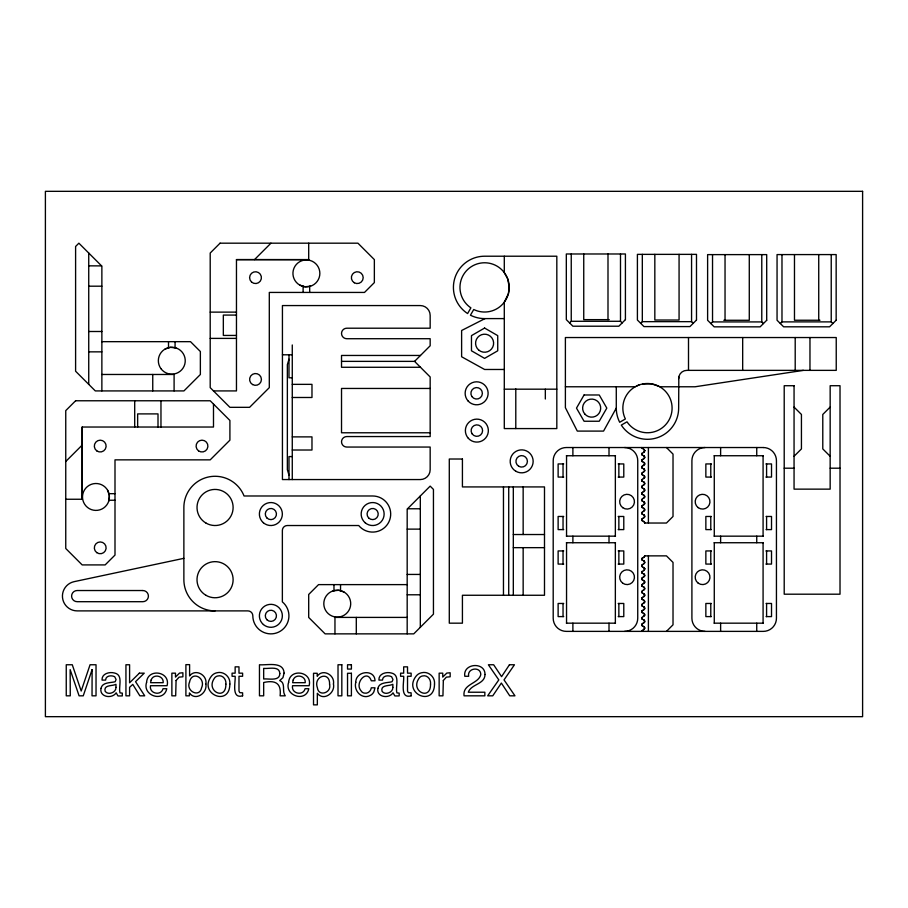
<?xml version="1.0" encoding="UTF-8"?>
<svg xmlns="http://www.w3.org/2000/svg" width="908" height="908" viewBox="0 0 908 908"><rect width="100%" height="100%" fill="white"/><g stroke="black" fill="none" stroke-linecap="round" stroke-linejoin="round"><path stroke-width="1.36" d="M65.751 499.252L82.197 499.252L82.197 427.032L213.493 427.032L213.493 404.049M641.831 447.531L644.759 450.481L644.271 452.082L641.922 453.387A1.6 1.135 -90 0 0 641.922 454.794L644.271 456.111L644.793 457.36L641.922 459.981A1.544 1.09 -90 0 0 641.922 461.332L644.385 462.796L644.793 463.954L641.922 466.519A1.6 1.135 -90 0 0 641.922 467.926L644.271 469.243L644.793 470.492L641.922 473.113A1.544 1.09 -90 0 0 641.922 474.464L644.385 475.928L644.793 477.086L641.922 479.651A1.6 1.135 -90 0 0 641.922 481.058L644.271 482.375L644.793 483.624L641.922 486.245A1.544 1.09 -90 0 0 641.922 487.596L644.385 489.06L644.793 490.218L641.922 492.783A1.6 1.135 -90 0 0 641.922 494.19L644.271 495.507L644.793 496.755L641.922 499.377A1.544 1.09 -90 0 0 641.922 500.728L644.385 502.192L644.793 503.35L641.922 505.915A1.6 1.135 -90 0 0 641.922 507.322L644.271 508.639L644.793 509.887L641.922 512.509A1.544 1.09 -90 0 0 641.922 513.86L644.385 515.324L644.793 516.482L641.922 519.047A1.6 1.135 -90 0 0 641.922 520.454L644.271 521.771L644.793 523.031L666.461 523.031L673.021 516.47L673.021 454.091L666.461 447.531M644.385 462.796L644.703 464.487L643.647 465.622M644.385 475.928L644.703 477.619L643.647 478.754M644.385 489.06L644.703 490.751L643.647 491.886M644.385 502.192L644.703 503.883L643.647 505.018M644.385 515.324L644.703 517.015L643.647 518.15M666.461 631.378L673.021 624.806L673.021 562.427L666.461 555.866L644.793 555.866L644.271 557.137L641.922 558.443A1.6 1.135 -90 0 0 641.922 559.85L644.271 561.167L644.759 562.756L641.922 565.037A1.544 1.09 -90 0 0 641.922 566.388L644.759 568.669L644.271 570.269L641.922 571.575A1.6 1.135 -90 0 0 641.922 572.982L644.271 574.299L644.793 575.547L641.922 578.169A1.544 1.09 -90 0 0 641.922 579.52L644.385 580.984L644.793 582.141L641.922 584.707A1.6 1.135 -90 0 0 641.922 586.114L644.271 587.431L644.793 588.679L641.922 591.301A1.544 1.09 -90 0 0 641.922 592.652L644.385 594.116L644.793 595.273L641.922 597.839A1.6 1.135 -90 0 0 641.922 599.246L644.271 600.563L644.793 601.811L641.922 604.433A1.544 1.09 -90 0 0 641.922 605.784L644.385 607.248L644.793 608.405L641.922 610.97A1.6 1.135 -90 0 0 641.922 612.378L644.271 613.695L644.793 614.943L641.922 617.565A1.544 1.09 -90 0 0 641.922 618.915L644.385 620.38L644.793 621.537L641.922 624.102A1.6 1.135 -90 0 0 641.922 625.51L644.271 626.826L644.793 628.075L641.831 631.378M644.385 580.984L644.703 582.675L643.647 583.81M644.385 594.116L644.703 595.807L643.647 596.942M644.385 607.248L644.703 608.939L643.647 610.074M644.385 620.38L644.703 622.071L643.647 623.206M616.282 386.774L616.282 408.112A31.19 31.19 0 0 0 619.676 422.265L625.374 418.974A24.618 24.618 0 0 1 648.017 383.505A24.618 24.618 0 0 1 669.06 419.95A24.618 24.618 0 0 1 627.008 421.823L621.31 425.114A31.19 31.19 0 0 0 678.651 408.112L678.821 376.934M108.756 501.114A13.461 13.461 0 0 0 93.161 483.794A13.461 13.461 0 0 0 85.954 505.96A13.461 13.461 0 0 0 108.756 501.114L109.346 495.552L107.609 490.229M641.831 631.071L642.342 630.311M644.793 555.866L643.647 557.546M644.759 450.481L643.647 452.49M644.759 568.669L643.647 570.678M288.994 359.205L287.359 364.653L287.359 469.708L288.994 475.156M616.282 408.112L603.559 431.096L577.295 431.096L565.389 407.692L565.389 337.538L836.234 337.538L836.234 370.362L686.857 370.362A8.206 8.206 0 0 0 678.651 378.568M213.493 390.917L236.466 390.917L236.466 259.597L254.524 259.597L270.936 243.185M65.751 461.502L82.174 445.09M414.57 361.373L430.165 345.778L430.165 338.718L346.777 338.718A5.255 5.255 0 0 1 341.522 333.463A5.255 5.255 0 0 1 346.777 328.208L430.165 328.208L430.165 315.405A9.852 9.852 0 0 0 420.313 305.565L282.433 305.565L282.433 479.56L420.313 479.56A9.852 9.852 0 0 0 430.165 469.708L430.165 447.054L346.777 447.054A5.255 5.255 0 0 1 341.522 441.799A5.255 5.255 0 0 1 346.777 436.555L430.165 436.555L430.165 376.968L414.57 361.373L341.522 361.373M569.6 322.919L571.245 321.284L571.245 253.979M640.685 323.305L642.319 321.659L642.319 254.365M710.896 323.566L712.53 321.92L712.53 254.615M780.335 323.52L781.981 321.886L781.981 254.581M830.162 407.09L822.784 414.457L822.784 448.915L830.162 456.27M794.057 456.27L801.435 448.915L801.435 414.457L794.057 407.09M643.681 564.095L644.793 562.415L644.271 561.167M642.342 459.596L641.979 459.902A1.85 1.85 0 0 0 641.979 461.423L642.342 461.718M642.342 485.859L641.979 486.166A1.85 1.85 0 0 0 641.979 487.687L642.342 487.982M642.342 512.123L641.979 512.43A1.85 1.85 0 0 0 641.979 513.951L642.342 514.246M642.342 577.783L641.979 578.09A1.85 1.85 0 0 0 641.979 579.61L642.342 579.906M642.342 604.047L641.979 604.353A1.85 1.85 0 0 0 641.979 605.874L642.342 606.169M642.353 466.133L641.979 466.44A1.918 1.918 0 0 0 641.979 468.017L642.353 468.312M642.353 492.397L641.979 492.704A1.918 1.918 0 0 0 641.979 494.281L642.353 494.576M642.353 518.661L641.979 518.967A1.918 1.918 0 0 0 641.979 520.545L642.353 520.84M642.353 558.057L641.979 558.363A1.918 1.918 0 0 0 641.979 559.941L642.353 560.236M642.353 584.321L641.979 584.627A1.918 1.918 0 0 0 641.979 586.205L642.353 586.5M642.353 610.585L641.979 610.891A1.918 1.918 0 0 0 641.979 612.469L642.353 612.764M643.681 459.039L644.759 457.7L644.271 456.111M643.681 472.171L644.759 470.832L644.271 469.243M643.681 485.303L644.759 483.964L644.271 482.375M643.681 498.435L644.759 497.096L644.271 495.507M643.681 511.567L644.759 510.228L644.271 508.639M643.681 577.227L644.759 575.888L644.271 574.299M643.681 590.359L644.759 589.02L644.271 587.431M643.681 603.491L644.759 602.152L644.271 600.563M643.681 616.623L644.759 615.284L644.271 613.695M643.681 629.755L644.759 628.415L644.271 626.826M485.031 318.594L461.616 330.501L461.616 356.765L484.6 369.477L504.292 369.477M636.519 386.059L638.971 385.003M165.063 349.058L170.386 347.333L175.959 347.912M183.87 558.329L74.104 581.665A14.778 14.778 0 0 0 77.18 610.891L247.895 610.891A4.926 4.926 0 0 1 252.821 615.817A18.058 18.058 0 0 0 278.574 632.15A18.058 18.058 0 0 0 282.365 601.89L282.365 530.454A4.926 4.926 0 0 1 287.291 525.528L358.717 525.528A18.058 18.058 0 0 0 388.976 521.737A18.058 18.058 0 0 0 372.643 495.984L244.059 495.984A31.19 31.19 0 0 0 183.87 507.47L183.87 579.701A31.19 31.19 0 0 0 215.06 610.891M803.41 370.362L695.074 386.774L659.753 386.774M642.785 383.948L651.479 383.823L658.879 386.297M310.559 286.19L304.986 286.769L299.663 285.044A13.461 13.461 0 0 1 299.663 261.731A13.461 13.461 0 0 1 319.854 273.387A13.461 13.461 0 0 1 299.663 285.044M333.1 590.858A13.461 13.461 0 0 1 350.42 606.453A13.461 13.461 0 0 1 328.253 613.66A13.461 13.461 0 0 1 333.1 590.858L338.661 590.268L343.984 591.993M236.466 259.631L308.697 259.631L308.697 243.185M88.734 265.84L101.594 265.896M88.734 286.19L101.866 286.19M210.202 312.125L236.466 312.125M236.466 315.076L223.334 315.076L223.334 335.438L236.466 335.438M504.292 318.594L484.6 318.594A31.19 31.19 0 0 1 470.446 315.201L473.738 309.503A24.618 24.618 0 0 0 509.218 286.86L507.583 278.574L504.292 272.627L504.292 256.215M609.234 319.639L583.742 319.639L583.742 253.979M723.79 320.274L749.282 320.274L749.282 254.615M819.969 320.24L794.477 320.24L794.477 254.581M571.245 321.284L620.493 321.284L622.128 322.919M642.319 321.659L691.567 321.659L693.213 323.305M712.53 321.92L761.778 321.92L763.424 323.566M781.981 321.886L831.229 321.886L832.863 323.52M88.734 331.499L101.866 331.499M210.202 338.389L236.466 338.389M101.866 341.669L190.51 341.669L200.362 351.521L200.362 374.505L183.938 390.917L95.306 390.917L75.602 371.224L75.602 246.465L78.883 243.185L101.866 266.169L101.866 390.917M88.734 351.85L101.866 351.85M282.433 354.801L292.274 354.801M420.483 355.459L341.522 355.459L341.522 367.275L420.483 367.275M101.866 374.471L174.098 374.471L174.098 390.917M292.274 377.785L288.994 377.785L288.994 354.801M292.274 384.356L311.977 384.356L311.977 397.488L292.274 397.488M565.389 386.774L635.18 386.774M430.165 388.454L341.522 388.454L341.522 432.776L430.165 432.776M504.292 389.18L556.82 389.18M292.274 436.884L311.977 436.884L311.977 450.016L292.274 450.016M566.399 455.737L615.499 455.737M714.131 455.737L763.231 455.737M292.274 456.576L288.994 456.576L288.994 479.56M563.709 463.943L558.125 463.943L558.125 477.075L563.709 477.075M618.189 463.943L623.785 463.943L623.785 477.075L618.189 477.075M711.441 463.943L705.856 463.943L705.856 477.075L711.441 477.075M765.921 463.943L771.516 463.943L771.516 477.075L765.921 477.075M784.206 468.199L794.057 468.199M830.162 468.199L840.014 468.199M108.733 493.68L114.998 493.68M108.847 500.24L114.998 500.24M407.51 508.775L420.313 508.775M563.709 516.47L558.125 516.47L558.125 529.602L563.709 529.602M618.189 516.47L623.785 516.47L623.785 529.602L618.189 529.602M711.282 516.47L705.856 516.47L705.856 529.602L711.282 529.602M766.091 516.47L771.516 516.47L771.516 529.602L766.091 529.602M407.181 529.126L420.313 529.126M513.315 534.528L544.494 534.528M566.399 536.163L615.499 536.163M714.131 536.163L763.231 536.163M566.399 542.734L615.499 542.734M714.131 542.734L763.231 542.734M513.315 547.66L544.494 547.66M563.709 550.94L558.125 550.94L558.125 564.072L563.709 564.072M618.189 550.94L623.785 550.94L623.785 564.072L618.189 564.072M711.441 550.94L705.856 550.94L705.856 564.072L711.441 564.072M765.921 550.94L771.516 550.94L771.516 564.072L765.921 564.072M407.181 574.435L420.313 574.435M407.181 584.616L318.538 584.616L308.697 594.468L308.697 617.44L325.109 633.863L413.753 633.863L433.445 614.16L433.445 489.412L430.165 486.12L407.181 509.104L407.181 633.863M407.181 594.785L420.313 594.785M563.709 603.468L558.125 603.468L558.125 616.6L563.709 616.6M618.189 603.468L623.785 603.468L623.785 616.6L618.189 616.6M711.282 603.468L705.856 603.468L705.856 616.6L711.282 616.6M766.091 603.468L771.516 603.468L771.516 616.6L766.091 616.6M407.181 617.406L334.961 617.406L334.961 633.863M566.399 623.172L615.499 623.172M714.131 623.172L763.231 623.172M254.524 259.597L308.697 259.631M643.647 455.702L644.476 456.349M643.647 468.834L644.476 469.481M643.647 481.966L644.476 482.613M643.647 495.098L644.476 495.745M643.647 508.23L644.476 508.877M643.647 560.758L644.476 561.405M643.647 573.89L644.476 574.537M643.647 587.011L644.476 587.669M643.647 600.143L644.476 600.801M643.647 613.275L644.476 613.933M643.647 626.406L644.476 627.065M642.353 455.18L641.979 454.885A1.918 1.918 0 0 1 641.979 453.308M642.353 481.444L641.979 481.149A1.918 1.918 0 0 1 641.979 479.572M642.353 507.708L641.979 507.413A1.918 1.918 0 0 1 641.979 505.835M643.647 521.362L644.476 522.021M642.353 573.368L641.979 573.073A1.918 1.918 0 0 1 641.979 571.495M642.353 599.632L641.979 599.337A1.918 1.918 0 0 1 641.979 597.759M642.353 625.896L641.979 625.601A1.918 1.918 0 0 1 641.979 624.023M642.342 448.586L641.831 447.826M642.342 474.85L641.979 474.555A1.85 1.85 0 0 1 641.979 473.034M642.342 501.114L641.979 500.819A1.85 1.85 0 0 1 641.979 499.298M642.342 566.774L641.979 566.479A1.85 1.85 0 0 1 641.979 564.958M642.342 593.038L641.979 592.742A1.85 1.85 0 0 1 641.979 591.221M642.342 619.301L641.979 619.006A1.85 1.85 0 0 1 641.979 617.485M643.681 449.142L644.793 450.822M643.681 462.274L644.487 462.944M643.681 475.406L644.487 476.076M643.681 488.538L644.487 489.208M643.681 501.67L644.487 502.34M643.681 514.802L644.487 515.472M643.681 567.33L644.793 569.01M643.681 580.462L644.487 581.131M643.681 593.594L644.487 594.263M643.681 606.726L644.487 607.395M643.681 619.858L644.487 620.527M644.271 521.771L644.793 523.031M831.229 254.581L831.229 321.886M818.732 254.581L818.732 320.24M809.97 337.538L809.97 370.362M795.204 337.538L795.204 370.362M766.59 463.943L766.59 477.075M766.59 516.47L766.59 529.602M766.59 550.94L766.59 564.072M766.59 603.468L766.59 616.6M763.083 455.737L763.083 536.163M763.083 542.734L763.083 623.172M761.778 254.615L761.778 321.92M756.739 447.531L756.739 455.737M756.739 536.163L756.739 542.734M756.739 623.172L756.739 631.378M742.676 337.538L742.676 370.362M725.038 254.615L725.038 320.274M720.623 447.531L720.623 455.737M720.623 536.163L720.623 542.734M720.623 623.172L720.623 631.378M714.278 455.737L714.278 536.163M714.278 542.734L714.278 623.172M710.782 463.943L710.782 477.075M710.782 516.47L710.782 529.602M710.782 550.94L710.782 564.072M710.782 603.468L710.782 616.6M691.567 254.365L691.567 321.659M688.502 337.538L688.502 370.362M679.07 254.365L679.07 320.025L654.827 320.025L654.827 254.365M648.403 447.531L648.403 523.031M648.403 555.866L648.403 631.378M620.493 253.979L620.493 321.284M618.859 463.943L618.859 477.075M618.859 516.47L618.859 529.602M618.859 550.94L618.859 564.072M618.859 603.468L618.859 616.6M615.352 455.737L615.352 536.163M615.352 542.734L615.352 623.172M609.007 447.531L609.007 455.737M609.007 536.163L609.007 542.734M609.007 623.172L609.007 631.378M607.997 253.979L607.997 319.639M572.891 447.531L572.891 455.737M572.891 536.163L572.891 542.734M572.891 623.172L572.891 631.378M566.547 455.737L566.547 536.163M566.547 542.734L566.547 623.172M563.039 463.943L563.039 477.075M563.039 516.47L563.039 529.602M563.039 550.94L563.039 564.072M563.039 603.468L563.039 616.6M545.333 389.18L545.333 399.021M523.156 486.926L523.156 534.528M523.156 547.66L523.156 595.262M515.789 388.919L515.789 428.576M513.315 486.926L513.315 595.262M508.718 486.926L508.718 595.262M503.463 486.926L503.463 595.262M420.313 495.972L420.313 627.292M356.299 617.406L356.299 633.863M340.534 584.616L340.534 590.881M333.974 584.616L333.974 590.756M309.685 286.281L309.685 292.433M303.113 286.168L303.113 292.433M292.274 344.961L292.274 479.56M175.074 341.669L175.074 347.821M168.513 341.669L168.513 347.934M160.966 400.769L160.966 427.032M158.003 427.032L158.003 413.9L137.653 413.9L137.653 427.032M152.748 374.471L152.748 390.917M134.702 400.769L134.702 427.032M88.734 253.037L88.734 384.356M82.197 427.032L82.197 499.252M624.602 631.378A13.132 13.132 0 0 0 637.734 618.246L637.734 460.662A13.132 13.132 0 0 0 624.602 447.531M705.039 447.531A13.132 13.132 0 0 0 691.907 460.662L691.907 618.246A13.132 13.132 0 0 0 705.039 631.378M92.117 669.616L92.026 695.823L96.032 695.823L96.032 664.758L90.062 664.758L81.198 691.022L72.277 664.758L66.25 664.758L66.25 695.823L70.268 695.823L70.154 669.616L79.087 695.823L83.252 695.823L92.117 669.616M329.581 684.36C331.863 692.759 318.504 697.208 317.38 687.719C313.101 676.017 330.16 670.603 329.581 684.36M189.511 682.203C185.572 690.988 199.499 698.229 201.565 687.878C206.139 677.777 191.747 670.195 189.511 682.203M509.218 286.803L508.389 293.727L504.292 302.171L504.292 428.576L556.82 428.576L556.82 256.215L484.6 256.215A31.19 31.19 0 0 0 467.609 313.555L470.889 307.857A24.618 24.618 0 0 1 472.762 265.806A24.618 24.618 0 0 1 509.218 286.86M205.844 684.065C207.626 693.065 195.333 701.566 189.409 692.929L189.409 695.823L185.902 695.823L185.902 664.645L189.602 664.645L189.602 675.927C195.379 668.231 207.637 675.075 205.844 684.065M229.849 684.019C229.69 707.718 197.581 693.349 211.643 675.904A9.352 9.352 0 0 1 217.103 672.726C223.924 671.023 230.609 677.084 229.849 684.019M355.8 682.305C353.337 690.806 362.133 700.079 370.475 695.312A7.775 7.775 0 0 0 373.903 691.703L375.004 687.81L371.304 687.81C370.861 691.215 367.695 693.984 364.199 693.076A4.665 4.665 0 0 1 361.112 690.897C354.086 683.202 367.082 668.367 371.304 680.784L375.004 680.784C374.856 668.663 355.425 670.921 355.8 682.305M434.512 684.019C434.342 707.718 402.233 693.349 416.295 675.904A9.352 9.352 0 0 1 421.766 672.726C428.576 671.023 435.272 677.084 434.512 684.019M146.597 682.328C142.023 695.698 163.815 702.86 166.777 688.718L163.031 688.718C161.193 696.254 148.946 693.746 150.49 685.71L167.095 685.71C170.727 671.318 147.493 667.879 146.597 682.328M288.642 682.328C284.068 695.698 305.871 702.86 308.822 688.718L305.088 688.718C303.238 696.254 290.991 693.746 292.546 685.71L309.14 685.71C312.783 671.318 289.538 667.879 288.642 682.328M333.463 683.996C335.461 692.929 323.611 701.521 317.335 693.281L317.335 704.858L313.521 704.858L313.521 673.282L317.221 673.282L317.221 676.278C322.737 668.175 335.143 675.03 333.463 683.996M279.812 673.532C279.891 681.579 268.359 678.424 263.672 678.991L263.672 668.367C268.348 669.094 279.607 665.507 279.812 673.532M100.992 688.389C99.222 697.117 112.025 699.217 116.167 692.827L117.972 695.959L122.296 695.925L122.296 693.122L120.026 692.883C118.222 686.823 123.738 674.871 114.431 672.998C109.369 671.614 101.605 673.634 102.037 680.092L105.589 680.092C105.68 675.518 111.525 675.03 114.692 676.71L116.076 679.536L115.168 681.738C110.447 682.998 102.263 682.056 100.992 688.389M377.887 688.389C376.116 697.117 388.908 699.217 393.05 692.827L394.866 695.959L399.179 695.925L399.179 693.122L396.909 692.883C395.105 686.823 400.621 674.871 391.325 672.998C386.252 671.614 378.5 673.634 378.92 680.092L382.472 680.092C382.574 675.518 388.408 675.03 391.586 676.71L392.971 679.536L392.052 681.738C387.33 682.998 379.158 682.056 377.887 688.389M484.997 674.508C484.951 684.394 471.093 683.996 468.301 692.225L484.849 692.225L484.849 695.823L464.056 695.823C462.456 683.758 478.403 683.996 480.786 674.678C480.934 666.075 466.905 667.959 468.664 676.278L464.794 676.278C462.671 663.09 485.224 661.535 484.997 674.508M225.876 684.133C226.228 701.282 205.446 691.226 214.243 678.503A5.176 5.176 0 0 1 217.693 676.006C222.642 674.587 226.512 679.434 225.876 684.133M430.528 684.133C430.88 701.282 410.11 691.226 418.894 678.503A5.176 5.176 0 0 1 422.345 676.006C427.305 674.587 431.164 679.434 430.528 684.133M284.079 673.134L282.933 677.697L279.698 680.557C285.6 682.702 282.309 690.046 284.442 694.438L285.271 695.823L280.107 695.823C281.48 683.679 275.93 679.763 263.672 682.498L263.672 695.823L259.461 695.823L259.461 664.758C266.804 665.462 283.637 660.99 284.079 673.134M115.974 687.367C116.281 692.543 108.063 695.619 105.146 691.272C103.41 684.541 112.32 686.312 115.974 684.303L115.974 687.367M392.858 687.367C393.164 692.543 384.947 695.619 382.041 691.272C380.293 684.541 389.203 686.312 392.858 684.303L392.858 687.367M176.073 680.523L175.687 695.823L171.873 695.823L171.873 673.168L175.494 673.168L175.494 677.084L179.534 673.078L182.894 672.771L182.894 676.789L179.103 677.141L176.073 680.523M443.331 680.523L442.945 695.823L439.143 695.823L439.143 673.168L442.752 673.168L442.752 677.084L446.804 673.078L450.164 672.771L450.164 676.789L446.361 677.141L443.331 680.523M151.125 680.024L150.592 682.691L163.179 682.691C163.928 675.654 153.304 673.407 151.125 680.024M293.171 680.024L292.648 682.691L305.236 682.691C305.973 675.654 295.361 673.407 293.171 680.024M584.071 394.98L576.489 408.112L584.071 421.244L599.235 421.244L606.816 408.112L599.235 394.98L584.071 394.98M509.445 664.758L501.579 676.642L493.646 664.758L488.379 664.758L498.81 679.899L487.675 695.823L492.76 695.823L501.364 683.054L509.74 695.823L514.961 695.823L504.031 679.899L514.461 664.758L509.445 664.758M220.054 243.185L210.202 253.037L210.202 387.637L229.906 407.329L249.598 407.329L269.301 387.637L269.301 292.433L364.505 292.433L374.357 282.581L374.357 259.597L357.934 243.185L220.054 243.185M75.602 400.769L65.751 410.62L65.751 548.5L82.174 564.912L105.146 564.912L114.998 555.072L114.998 459.857L210.202 459.857L229.906 440.164L229.906 420.461L210.202 400.769L75.602 400.769M625.419 319.639L618.847 326.21L572.891 326.21L566.32 319.639L566.32 253.979L625.419 253.979L625.419 319.639M696.493 320.025L689.932 326.585L643.965 326.585L637.405 320.025L637.405 254.365L696.493 254.365L696.493 320.025M766.704 320.274L760.144 326.846L714.176 326.846L707.616 320.274L707.616 254.615L766.704 254.615L766.704 320.274M836.155 320.24L829.583 326.812L783.627 326.812L777.055 320.24L777.055 254.581L836.155 254.581L836.155 320.24M139.367 673.168L129.594 682.793L129.594 664.758L125.94 664.758L125.94 695.823L129.594 695.823L129.594 687.322L132.784 684.405L139.855 695.823L144.713 695.823L135.553 681.658L144.236 673.168L139.367 673.168M484.6 328.049L471.468 335.631L471.468 350.794L484.6 358.376L497.732 350.794L497.732 335.631L484.6 328.049M242.606 695.823C231.052 699.171 235.717 682.044 235.138 676.278L232.073 676.278L232.073 673.168L235.138 673.168L235.138 666.847L238.986 666.847L238.986 673.168L242.606 673.168L242.606 676.278L238.986 676.278L238.986 691.067L239.791 692.656L242.606 692.827L242.606 695.823M411.131 695.823C399.577 699.171 404.242 682.044 403.674 676.278L400.598 676.278L400.598 673.168L403.674 673.168L403.674 666.847L407.522 666.847L407.522 673.168L411.131 673.168L411.131 676.278L407.522 676.278L407.522 691.067L408.316 692.656L411.131 692.827L411.131 695.823M862.6 191.327L45.4 191.327L45.4 716.673L862.6 716.673L862.6 191.327M794.057 385.718L784.206 385.718L784.206 594.195L840.014 594.195L840.014 385.718L830.162 385.718L830.162 489.14L794.057 489.14L794.057 385.718M763.31 447.531L566.331 447.531A13.132 13.132 0 0 0 553.199 460.662L553.199 618.246A13.132 13.132 0 0 0 566.331 631.378L763.31 631.378A13.132 13.132 0 0 0 776.442 618.246L776.442 460.662A13.132 13.132 0 0 0 763.31 447.531M462.422 459.017L449.29 459.017L449.29 623.172L462.422 623.172L462.422 595.262L544.494 595.262L544.494 486.926L462.422 486.926L462.422 459.017M142.84 590.529L77.18 590.529A5.584 5.584 0 0 0 71.596 596.113A5.584 5.584 0 0 0 77.18 601.698L142.84 601.698A5.584 5.584 0 0 0 148.413 596.113A5.584 5.584 0 0 0 142.84 590.529M341.828 664.758L338.014 664.758L338.014 695.823L341.828 695.823L341.828 664.758M351.407 664.758L347.537 664.758L347.537 669.071L351.407 669.071L351.407 664.758M351.407 673.282L347.537 673.282L347.537 695.823L351.407 695.823L351.407 673.282M160.909 368.625A13.461 13.461 0 0 0 184.086 366.185A13.461 13.461 0 0 0 170.386 347.333A13.461 13.461 0 0 0 160.909 368.625M96.747 450.856A5.913 5.913 0 0 0 106.1 446.691A5.913 5.913 0 0 0 97.826 440.675A5.913 5.913 0 0 0 96.747 450.856M96.747 552.62A5.913 5.913 0 0 0 106.1 548.466A5.913 5.913 0 0 0 97.826 542.451A5.913 5.913 0 0 0 96.747 552.62M198.523 450.856A5.913 5.913 0 0 0 207.875 446.691A5.913 5.913 0 0 0 199.59 440.675A5.913 5.913 0 0 0 198.523 450.856M251.561 282.048A5.913 5.913 0 0 0 261.288 278.881A5.913 5.913 0 0 0 253.684 272.037A5.913 5.913 0 0 0 251.561 282.048M354.324 282.774A5.913 5.913 0 0 0 363.189 277.655A5.913 5.913 0 0 0 354.324 272.536A5.913 5.913 0 0 0 354.324 282.774M252.56 384.549A5.913 5.913 0 0 0 261.425 379.43A5.913 5.913 0 0 0 252.56 374.312A5.913 5.913 0 0 0 252.56 384.549M368.648 517.935A5.584 5.584 0 0 0 378.012 515.562A5.584 5.584 0 0 0 371.281 508.628A5.584 5.584 0 0 0 368.648 517.935M266.873 517.935A5.584 5.584 0 0 0 276.248 515.562A5.584 5.584 0 0 0 269.506 508.628A5.584 5.584 0 0 0 266.873 517.935M206.037 595.342A18.058 18.058 0 0 0 233.118 579.701A18.058 18.058 0 0 0 206.037 564.061A18.058 18.058 0 0 0 206.037 595.342M266.873 619.71A5.584 5.584 0 0 0 276.248 617.327A5.584 5.584 0 0 0 269.506 610.403A5.584 5.584 0 0 0 266.873 619.71M206.037 523.11A18.058 18.058 0 0 0 233.118 507.47A18.058 18.058 0 0 0 206.037 491.841A18.058 18.058 0 0 0 206.037 523.11M263.388 522.758A11.486 11.486 0 0 0 282.161 516.164A11.486 11.486 0 0 0 267.066 503.202A11.486 11.486 0 0 0 263.388 522.758M263.388 624.534A11.486 11.486 0 0 0 282.161 617.939A11.486 11.486 0 0 0 267.066 604.978A11.486 11.486 0 0 0 263.388 624.534M365.164 522.758A11.486 11.486 0 0 0 383.936 516.164A11.486 11.486 0 0 0 368.841 503.202A11.486 11.486 0 0 0 365.164 522.758M478.8 350.125A9.023 9.023 0 0 0 493.487 344.779A9.023 9.023 0 0 0 481.512 334.734A9.023 9.023 0 0 0 478.8 350.125M584.741 413.923A9.023 9.023 0 0 0 600.143 411.211A9.023 9.023 0 0 0 590.087 399.225A9.023 9.023 0 0 0 584.741 413.923M622.706 583.174A7.389 7.389 0 0 0 634.408 577.999A7.389 7.389 0 0 0 624.08 570.451A7.389 7.389 0 0 0 622.706 583.174M622.706 507.663A7.389 7.389 0 0 0 634.408 502.487A7.389 7.389 0 0 0 624.08 494.939A7.389 7.389 0 0 0 622.706 507.663M698.218 583.174A7.389 7.389 0 0 0 709.92 577.999A7.389 7.389 0 0 0 699.58 570.451A7.389 7.389 0 0 0 698.218 583.174M698.218 507.663A7.389 7.389 0 0 0 709.92 502.487A7.389 7.389 0 0 0 699.58 494.939A7.389 7.389 0 0 0 698.218 507.663M468.097 400.995A11.486 11.486 0 0 0 487.562 396.853A11.486 11.486 0 0 0 474.248 382.064A11.486 11.486 0 0 0 468.097 400.995M471.888 396.535A5.743 5.743 0 0 0 481.808 395.797A5.743 5.743 0 0 0 476.201 387.58A5.743 5.743 0 0 0 471.888 396.535M515.926 471.297A11.486 11.486 0 0 0 533.155 461.343A11.486 11.486 0 0 0 515.926 451.401A11.486 11.486 0 0 0 515.926 471.297M518.797 466.326A5.743 5.743 0 0 0 527.412 461.343A5.743 5.743 0 0 0 518.797 456.372A5.743 5.743 0 0 0 518.797 466.326M468.324 438.292A11.486 11.486 0 0 0 487.789 434.16A11.486 11.486 0 0 0 474.475 419.371A11.486 11.486 0 0 0 468.324 438.292M472.115 433.842A5.743 5.743 0 0 0 482.034 433.093A5.743 5.743 0 0 0 476.428 424.876A5.743 5.743 0 0 0 472.115 433.842"/></g></svg>
